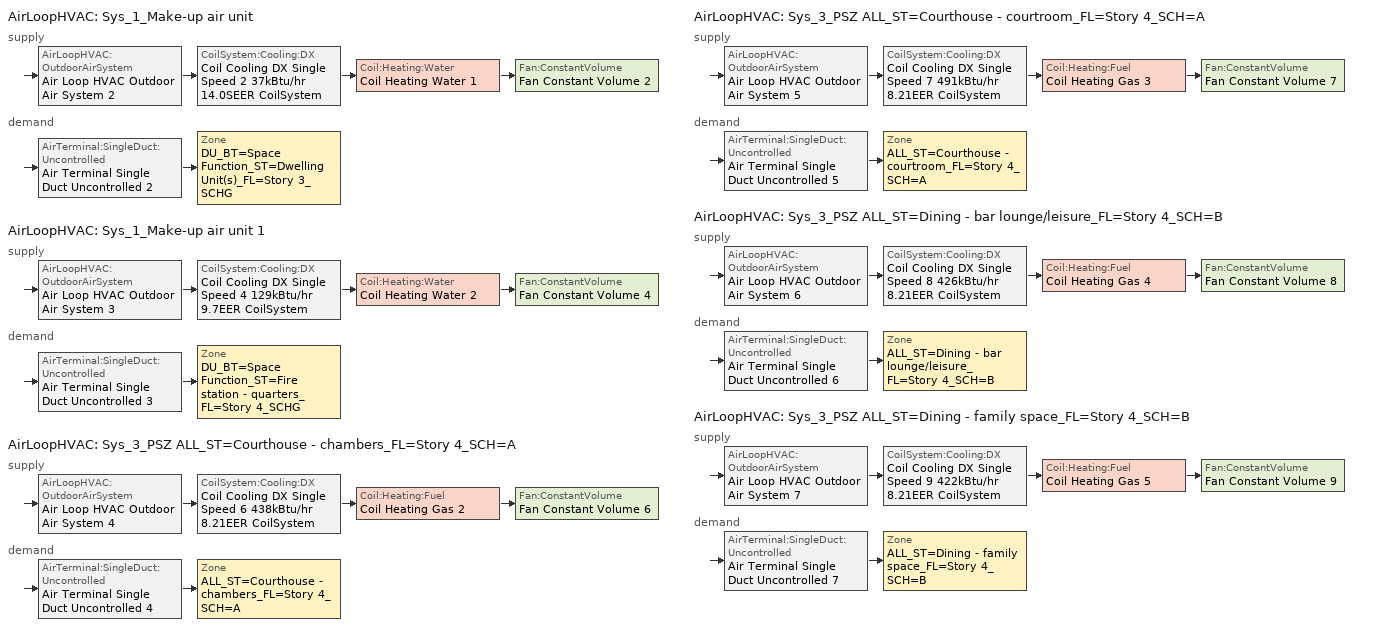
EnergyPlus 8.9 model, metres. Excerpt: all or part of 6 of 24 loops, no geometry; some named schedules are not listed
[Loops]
AirLoopHVAC 'Sys_1_Make-up air unit'
 supply: AirLoopHVAC:OutdoorAirSystem 'Air Loop HVAC Outdoor Air System 2' > CoilSystem:Cooling:DX 'Coil Cooling DX Single Speed 2 37kBtu/hr 14.0SEER CoilSystem' > Coil:Heating:Water 'Coil Heating Water 1' > Fan:ConstantVolume 'Fan Constant Volume 2'
 demand: AirTerminal:SingleDuct:Uncontrolled 'Air Terminal Single Duct Uncontrolled 2' > Zone 'DU_BT=Space Function_ST=Dwelling Unit(s)_FL=Story 3_SCHG'
AirLoopHVAC 'Sys_1_Make-up air unit 1'
 supply: AirLoopHVAC:OutdoorAirSystem 'Air Loop HVAC Outdoor Air System 3' > CoilSystem:Cooling:DX 'Coil Cooling DX Single Speed 4 129kBtu/hr 9.7EER CoilSystem' > Coil:Heating:Water 'Coil Heating Water 2' > Fan:ConstantVolume 'Fan Constant Volume 4'
 demand: AirTerminal:SingleDuct:Uncontrolled 'Air Terminal Single Duct Uncontrolled 3' > Zone 'DU_BT=Space Function_ST=Fire station - quarters_FL=Story 4_SCHG'
AirLoopHVAC 'Sys_3_PSZ ALL_ST=Courthouse - chambers_FL=Story 4_SCH=A'
 supply: AirLoopHVAC:OutdoorAirSystem 'Air Loop HVAC Outdoor Air System 4' > CoilSystem:Cooling:DX 'Coil Cooling DX Single Speed 6 438kBtu/hr 8.21EER CoilSystem' > Coil:Heating:Fuel 'Coil Heating Gas 2' > Fan:ConstantVolume 'Fan Constant Volume 6'
 demand: AirTerminal:SingleDuct:Uncontrolled 'Air Terminal Single Duct Uncontrolled 4' > Zone 'ALL_ST=Courthouse - chambers_FL=Story 4_SCH=A'
AirLoopHVAC 'Sys_3_PSZ ALL_ST=Courthouse - courtroom_FL=Story 4_SCH=A'
 supply: AirLoopHVAC:OutdoorAirSystem 'Air Loop HVAC Outdoor Air System 5' > CoilSystem:Cooling:DX 'Coil Cooling DX Single Speed 7 491kBtu/hr 8.21EER CoilSystem' > Coil:Heating:Fuel 'Coil Heating Gas 3' > Fan:ConstantVolume 'Fan Constant Volume 7'
 demand: AirTerminal:SingleDuct:Uncontrolled 'Air Terminal Single Duct Uncontrolled 5' > Zone 'ALL_ST=Courthouse - courtroom_FL=Story 4_SCH=A'
AirLoopHVAC 'Sys_3_PSZ ALL_ST=Dining - bar lounge/leisure_FL=Story 4_SCH=B'
 supply: AirLoopHVAC:OutdoorAirSystem 'Air Loop HVAC Outdoor Air System 6' > CoilSystem:Cooling:DX 'Coil Cooling DX Single Speed 8 426kBtu/hr 8.21EER CoilSystem' > Coil:Heating:Fuel 'Coil Heating Gas 4' > Fan:ConstantVolume 'Fan Constant Volume 8'
 demand: AirTerminal:SingleDuct:Uncontrolled 'Air Terminal Single Duct Uncontrolled 6' > Zone 'ALL_ST=Dining - bar lounge/leisure_FL=Story 4_SCH=B'
AirLoopHVAC 'Sys_3_PSZ ALL_ST=Dining - family space_FL=Story 4_SCH=B'
 supply: AirLoopHVAC:OutdoorAirSystem 'Air Loop HVAC Outdoor Air System 7' > CoilSystem:Cooling:DX 'Coil Cooling DX Single Speed 9 422kBtu/hr 8.21EER CoilSystem' > Coil:Heating:Fuel 'Coil Heating Gas 5' > Fan:ConstantVolume 'Fan Constant Volume 9'
 demand: AirTerminal:SingleDuct:Uncontrolled 'Air Terminal Single Duct Uncontrolled 7' > Zone 'ALL_ST=Dining - family space_FL=Story 4_SCH=B'
[ZoneControl:Thermostat] Control Object Type 1=ThermostatSetpoint:DualSetpoint
Name | Zone or ZoneList | Control Type Schedule | Control Name 1
ALL_ST=Courthouse - chambers_FL=Story 4_SCH=A Thermostat | ALL_ST=Courthouse - chambers_FL=Story 4_SCH=A | ALL_ST=Courthouse - chambers_FL=Story 4_SCH=A Thermostat Schedule | Space Function Courthouse - chambers Thermostat 3
ALL_ST=Courthouse - courtroom_FL=Story 4_SCH=A Thermostat | ALL_ST=Courthouse - courtroom_FL=Story 4_SCH=A | ALL_ST=Courthouse - courtroom_FL=Story 4_SCH=A Thermostat Schedule | Space Function Courthouse - courtroom Thermostat 3
ALL_ST=Dining - bar lounge/leisure_FL=Story 4_SCH=B Thermostat | ALL_ST=Dining - bar lounge/leisure_FL=Story 4_SCH=B | ALL_ST=Dining - bar lounge/leisure_FL=Story 4_SCH=B Thermostat Schedule | Space Function Dining - bar lounge/leisure Thermostat 3
ALL_ST=Dining - family space_FL=Story 4_SCH=B Thermostat | ALL_ST=Dining - family space_FL=Story 4_SCH=B | ALL_ST=Dining - family space_FL=Story 4_SCH=B Thermostat Schedule | Space Function Dining - family space Thermostat 3
DU_BT=Space Function_ST=Dwelling Unit(s)_FL=Story 3_SCHG Thermostat | DU_BT=Space Function_ST=Dwelling Unit(s)_FL=Story 3_SCHG | DU_BT=Space Function_ST=Dwelling Unit(s)_FL=Story 3_SCHG Thermostat Schedule | Space Function Dwelling Unit(s) Thermostat 3
DU_BT=Space Function_ST=Fire station - quarters_FL=Story 4_SCHG Thermostat | DU_BT=Space Function_ST=Fire station - quarters_FL=Story 4_SCHG | DU_BT=Space Function_ST=Fire station - quarters_FL=Story 4_SCHG Thermostat Schedule | Space Function Fire station - quarters Thermostat 3
[ThermostatSetpoint:DualSetpoint]
Name | Heating Setpoint Temperature Schedule | Cooling Setpoint Temperature Schedule
Space Function Courthouse - chambers Thermostat 3; Space Function Courthouse - courtroom Thermostat 3 | NECB-A-Thermostat Setpoint-Heating | NECB-A-Thermostat Setpoint-Cooling
Space Function Dining - bar lounge/leisure Thermostat 3; Space Function Dining - family space Thermostat 3 | NECB-B-Thermostat Setpoint-Heating | NECB-B-Thermostat Setpoint-Cooling
Space Function Dwelling Unit(s) Thermostat 3; Space Function Fire station - quarters Thermostat 3 | NECB-G-Thermostat Setpoint-Heating | NECB-G-Thermostat Setpoint-Cooling
[AirTerminal:SingleDuct:Uncontrolled] Availability Schedule=Always On Discrete; Maximum Air Flow Rate {m3/s}=AutoSize
Air Terminal Single Duct Uncontrolled 4; Air Terminal Single Duct Uncontrolled 5; Air Terminal Single Duct Uncontrolled 6; Air Terminal Single Duct Uncontrolled 7; Air Terminal Single Duct Uncontrolled 2; Air Terminal Single Duct Uncontrolled 3
[Zone equipment]
ALL_ST=Courthouse - chambers_FL=Story 4_SCH=A: Air Terminal Single Duct Uncontrolled 4, Zone HVAC Baseboard Convective Water 4
ALL_ST=Courthouse - courtroom_FL=Story 4_SCH=A: Air Terminal Single Duct Uncontrolled 5, Zone HVAC Baseboard Convective Water 5
ALL_ST=Dining - bar lounge/leisure_FL=Story 4_SCH=B: Air Terminal Single Duct Uncontrolled 6, Zone HVAC Baseboard Convective Water 6
ALL_ST=Dining - family space_FL=Story 4_SCH=B: Air Terminal Single Duct Uncontrolled 7, Zone HVAC Baseboard Convective Water 7
DU_BT=Space Function_ST=Dwelling Unit(s)_FL=Story 3_SCHG: DU_BT=Space Function_ST=Dwelling Unit(s)_FL=Story 3_SCHG PTAC, Zone HVAC Baseboard Convective Water 2, Air Terminal Single Duct Uncontrolled 2
DU_BT=Space Function_ST=Fire station - quarters_FL=Story 4_SCHG: DU_BT=Space Function_ST=Fire station - quarters_FL=Story 4_SCHG PTAC, Zone HVAC Baseboard Convective Water 3, Air Terminal Single Duct Uncontrolled 3
[Sizing:Zone] Zone Cooling Design Supply Air Temperature Input Method=SupplyAirTemperature; Zone Cooling Design Supply Air Temperature {C}=13; Zone Cooling Design Supply Air Temperature Difference {deltaC}=11.11; Zone Heating Design Supply Air Temperature Input Method=SupplyAirTemperature; Zone Heating Design Supply Air Temperature {C}=43; Zone Heating Design Supply Air Temperature Difference {deltaC}=11.11; Zone Cooling Design Supply Air Humidity Ratio {kgWater/kgDryAir}=0.0085; Zone Heating Design Supply Air Humidity Ratio {kgWater/kgDryAir}=0.008; Zone Heating Sizing Factor=1.3; Zone Cooling Sizing Factor=1.1; Cooling Design Air Flow Method=DesignDay; Cooling Design Air Flow Rate {m3/s}=0; Cooling Minimum Air Flow per Zone Floor Area {m3/s-m2}=0.000762; Cooling Minimum Air Flow {m3/s}=0; Cooling Minimum Air Flow Fraction=0; Heating Design Air Flow Method=DesignDay; Heating Design Air Flow Rate {m3/s}=0; Heating Maximum Air Flow per Zone Floor Area {m3/s-m2}=0.002032; Heating Maximum Air Flow {m3/s}=0.141576; Heating Maximum Air Flow Fraction=0.3; Account for Dedicated Outdoor Air System=No
Name | Design Specification Outdoor Air Object | Design Specification Zone Air Distribution Object
ALL_ST=Courthouse - chambers_FL=Story 4_SCH=A | Space Function Courthouse - chambers Ventilation | ALL_ST=Courthouse - chambers_FL=Story 4_SCH=A Design Spec Zone Air Dist
ALL_ST=Courthouse - courtroom_FL=Story 4_SCH=A | Space Function Courthouse - courtroom Ventilation | ALL_ST=Courthouse - courtroom_FL=Story 4_SCH=A Design Spec Zone Air Dist
ALL_ST=Dining - bar lounge/leisure_FL=Story 4_SCH=B | Space Function Dining - bar lounge/leisure Ventilation | ALL_ST=Dining - bar lounge/leisure_FL=Story 4_SCH=B Design Spec Zone Air Dist
ALL_ST=Dining - family space_FL=Story 4_SCH=B | Space Function Dining - family space Ventilation | ALL_ST=Dining - family space_FL=Story 4_SCH=B Design Spec Zone Air Dist
DU_BT=Space Function_ST=Dwelling Unit(s)_FL=Story 3_SCHG | Space Function Dwelling Unit(s) Ventilation | DU_BT=Space Function_ST=Dwelling Unit(s)_FL=Story 3_SCHG Design Spec Zone Air Dist
DU_BT=Space Function_ST=Fire station - quarters_FL=Story 4_SCHG | Space Function Fire station - quarters Ventilation | DU_BT=Space Function_ST=Fire station - quarters_FL=Story 4_SCHG Design Spec Zone Air Dist
[DesignSpecification:ZoneAirDistribution] Zone Air Distribution Effectiveness in Cooling Mode=1; Zone Air Distribution Effectiveness in Heating Mode=1
ALL_ST=Courthouse - chambers_FL=Story 4_SCH=A Design Spec Zone Air Dist; ALL_ST=Courthouse - courtroom_FL=Story 4_SCH=A Design Spec Zone Air Dist; ALL_ST=Dining - bar lounge/leisure_FL=Story 4_SCH=B Design Spec Zone Air Dist; ALL_ST=Dining - family space_FL=Story 4_SCH=B Design Spec Zone Air Dist; DU_BT=Space Function_ST=Dwelling Unit(s)_FL=Story 3_SCHG Design Spec Zone Air Dist; DU_BT=Space Function_ST=Fire station - quarters_FL=Story 4_SCHG Design Spec Zone Air Dist
[Controller:MechanicalVentilation] Demand Controlled Ventilation=No; System Outdoor Air Method=ZoneSum
Name | Availability Schedule | Zone Name 1 | Design Specification Outdoor Air Object Name 1 | Design Specification Zone Air Distribution Object Name 1
Controller Mechanical Ventilation 4 | Sys_3_PSZ ALL_ST=Courthouse - chambers_FL=Story 4_SCH=A Occ Sch | ALL_ST=Courthouse - chambers_FL=Story 4_SCH=A | Space Function Courthouse - chambers Ventilation | ALL_ST=Courthouse - chambers_FL=Story 4_SCH=A Design Spec Zone Air Dist
Controller Mechanical Ventilation 5 | Sys_3_PSZ ALL_ST=Courthouse - courtroom_FL=Story 4_SCH=A Occ Sch | ALL_ST=Courthouse - courtroom_FL=Story 4_SCH=A | Space Function Courthouse - courtroom Ventilation | ALL_ST=Courthouse - courtroom_FL=Story 4_SCH=A Design Spec Zone Air Dist
Controller Mechanical Ventilation 6 | Sys_3_PSZ ALL_ST=Dining - bar lounge/leisure_FL=Story 4_SCH=B Occ Sch | ALL_ST=Dining - bar lounge/leisure_FL=Story 4_SCH=B | Space Function Dining - bar lounge/leisure Ventilation | ALL_ST=Dining - bar lounge/leisure_FL=Story 4_SCH=B Design Spec Zone Air Dist
Controller Mechanical Ventilation 7 | Sys_3_PSZ ALL_ST=Dining - family space_FL=Story 4_SCH=B Occ Sch | ALL_ST=Dining - family space_FL=Story 4_SCH=B | Space Function Dining - family space Ventilation | ALL_ST=Dining - family space_FL=Story 4_SCH=B Design Spec Zone Air Dist
Controller Mechanical Ventilation 2 | Sys_1_Make-up air unit Occ Sch | DU_BT=Space Function_ST=Dwelling Unit(s)_FL=Story 3_SCHG | Space Function Dwelling Unit(s) Ventilation | DU_BT=Space Function_ST=Dwelling Unit(s)_FL=Story 3_SCHG Design Spec Zone Air Dist
Controller Mechanical Ventilation 3 | Sys_1_Make-up air unit 1 Occ Sch | DU_BT=Space Function_ST=Fire station - quarters_FL=Story 4_SCHG | Space Function Fire station - quarters Ventilation | DU_BT=Space Function_ST=Fire station - quarters_FL=Story 4_SCHG Design Spec Zone Air Dist
[DesignSpecification:OutdoorAir] Outdoor Air Method=Sum; Outdoor Air Flow per Person {m3/s-person}=0; Outdoor Air Flow per Zone {m3/s}=0; Outdoor Air Flow Air Changes per Hour {1/hr}=0
Name | Outdoor Air Flow per Zone Floor Area {m3/s-m2}
Space Function Courthouse - chambers Ventilation | 0.0004318
Space Function Courthouse - courtroom Ventilation | 0.0020828
Space Function Dining - bar lounge/leisure Ventilation; Space Function Dining - family space Ventilation | 0.0035814
Space Function Dwelling Unit(s) Ventilation | 0.00034544
Space Function Fire station - quarters Ventilation | 0.0008128
[Coil:Heating:Water] Availability Schedule=Always On Discrete; U-Factor Times Area Value {W/K}=Autosize; Maximum Water Flow Rate {m3/s}=Autosize; Performance Input Method=UFactorTimesAreaAndDesignWaterFlowRate; Rated Capacity {W}=Autosize; Rated Inlet Water Temperature {C}=82.2; Rated Inlet Air Temperature {C}=16.6; Rated Outlet Water Temperature {C}=71.1; Rated Outlet Air Temperature {C}=32.2; Rated Ratio for Air and Water Convection=0.5
Coil Heating Water 1; Coil Heating Water 2
[ZoneHVAC:PackagedTerminalAirConditioner] Availability Schedule=Always On Discrete; Cooling Supply Air Flow Rate {m3/s}=Autosize; Heating Supply Air Flow Rate {m3/s}=Autosize; No Load Supply Air Flow Rate {m3/s}=Autosize; Cooling Outdoor Air Flow Rate {m3/s}=Autosize; Heating Outdoor Air Flow Rate {m3/s}=Autosize; No Load Outdoor Air Flow Rate {m3/s}=Autosize; Fan Placement=DrawThrough
Name | Supply Air Fan | Heating Coil | Cooling Coil
DU_BT=Space Function_ST=Dwelling Unit(s)_FL=Story 3_SCHG PTAC | Fan Constant Volume 3 | Coil Heating Electric 1 | Coil Cooling DX Single Speed 3 149kBtu/hr 9.3EER
DU_BT=Space Function_ST=Fire station - quarters_FL=Story 4_SCHG PTAC | Fan Constant Volume 5 | Coil Heating Electric 2 | Coil Cooling DX Single Speed 5 266kBtu/hr 9.3EER
[Fan:ConstantVolume] Fan Total Efficiency=0.39975; Pressure Rise {Pa}=640; Maximum Flow Rate {m3/s}=AutoSize; Motor Efficiency=0.615; Motor In Airstream Fraction=1
Name | Availability Schedule
Fan Constant Volume 3; Fan Constant Volume 5 | Always On Discrete
Fan Constant Volume 2 | Sys_1_Make-up air unit Occ Sch
Fan Constant Volume 4 | Sys_1_Make-up air unit 1 Occ Sch
Fan Constant Volume 6 | Sys_3_PSZ ALL_ST=Courthouse - chambers_FL=Story 4_SCH=A Occ Sch
Fan Constant Volume 7 | Sys_3_PSZ ALL_ST=Courthouse - courtroom_FL=Story 4_SCH=A Occ Sch
Fan Constant Volume 8 | Sys_3_PSZ ALL_ST=Dining - bar lounge/leisure_FL=Story 4_SCH=B Occ Sch
Fan Constant Volume 9 | Sys_3_PSZ ALL_ST=Dining - family space_FL=Story 4_SCH=B Occ Sch
[Coil:Heating:Electric] Availability Schedule=ON_OFF_ALWAYS_OFF; Efficiency=1; Nominal Capacity {W}=Autosize
Coil Heating Electric 1; Coil Heating Electric 2
[Coil:Cooling:DX:SingleSpeed] Availability Schedule=Always On Discrete; Gross Rated Total Cooling Capacity {W}=Autosize; Gross Rated Sensible Heat Ratio=Autosize; Rated Air Flow Rate {m3/s}=Autosize; Rated Evaporator Fan Power Per Volume Flow Rate {W/(m3/s)}=773.3; Total Cooling Capacity Function of Temperature Curve=DXCOOL-NECB2011-REF-CAPFT; Total Cooling Capacity Function of Flow Fraction Curve=DXCOOL-NECB2011-REF-CAPFFLOW; Energy Input Ratio Function of Temperature Curve=DXCOOL-NECB2011-REF-COOLEIRFT; Energy Input Ratio Function of Flow Fraction Curve=DXCOOL-NECB2011-REF-COOLEIRFFLOW; Part Load Fraction Correlation Curve=DXCOOL-NECB2011-REF-COOLPLFFPLR; Condenser Type=AirCooled; Evaporative Condenser Effectiveness=0; Evaporative Condenser Air Flow Rate {m3/s}=Autosize; Evaporative Condenser Pump Rated Power Consumption {W}=Autosize; Crankcase Heater Capacity {W}=0; Maximum Outdoor Dry-Bulb Temperature for Crankcase Heater Operation {C}=0; Basin Heater Capacity {W/K}=0; Basin Heater Setpoint Temperature {C}=10
Name | Gross Rated Cooling COP {W/W}
Coil Cooling DX Single Speed 3 149kBtu/hr 9.3EER | 3.25343
Coil Cooling DX Single Speed 5 266kBtu/hr 9.3EER | 3.33942
Coil Cooling DX Single Speed 2 37kBtu/hr 14.0SEER | 3.8248
Coil Cooling DX Single Speed 4 129kBtu/hr 9.7EER | 3.37697
Coil Cooling DX Single Speed 6 438kBtu/hr 8.21EER | 3.05665
Coil Cooling DX Single Speed 7 491kBtu/hr 8.21EER | 3.09078
Coil Cooling DX Single Speed 8 426kBtu/hr 8.21EER | 3.04896
Coil Cooling DX Single Speed 9 422kBtu/hr 8.21EER | 3.04642
[AirLoopHVAC] Design Supply Air Flow Rate {m3/s}=AutoSize
Sys_1_Make-up air unit; Sys_1_Make-up air unit 1; Sys_3_PSZ ALL_ST=Courthouse - chambers_FL=Story 4_SCH=A; Sys_3_PSZ ALL_ST=Courthouse - courtroom_FL=Story 4_SCH=A; Sys_3_PSZ ALL_ST=Dining - bar lounge/leisure_FL=Story 4_SCH=B; Sys_3_PSZ ALL_ST=Dining - family space_FL=Story 4_SCH=B
[Sizing:System] Design Outdoor Air Flow Rate {m3/s}=Autosize; Central Heating Maximum System Air Flow Ratio=1; Preheat Design Temperature {C}=7; Preheat Design Humidity Ratio {kgWater/kgDryAir}=0.008; Precool Design Temperature {C}=13; Precool Design Humidity Ratio {kgWater/kgDryAir}=0.008; Central Cooling Design Supply Air Temperature {C}=13; Central Heating Design Supply Air Temperature {C}=43; Type of Zone Sum to Use=NonCoincident; Central Cooling Design Supply Air Humidity Ratio {kgWater/kgDryAir}=0.0085; Central Heating Design Supply Air Humidity Ratio {kgWater/kgDryAir}=0.008; Cooling Supply Air Flow Rate Method=DesignDay; Cooling Supply Air Flow Rate {m3/s}=0; Cooling Supply Air Flow Rate Per Floor Area {m3/s-m2}=0.00996765; Cooling Fraction of Autosized Cooling Supply Air Flow Rate=1; Cooling Supply Air Flow Rate Per Unit Cooling Capacity {m3/s-W}=3.94755e-05; Heating Supply Air Flow Rate Method=DesignDay; Heating Supply Air Flow Rate {m3/s}=0; Heating Supply Air Flow Rate Per Floor Area {m3/s-m2}=0.00996765; Heating Fraction of Autosized Heating Supply Air Flow Rate=1; Heating Fraction of Autosized Cooling Supply Air Flow Rate=1; Heating Supply Air Flow Rate Per Unit Heating Capacity {m3/s-W}=3.15882e-05; System Outdoor Air Method=ZoneSum; Zone Maximum Outdoor Air Fraction=1; Cooling Design Capacity Method=CoolingDesignCapacity; Cooling Design Capacity {W}=Autosize; Cooling Design Capacity Per Floor Area {W/m2}=234.7; Fraction of Autosized Cooling Design Capacity=1; Heating Design Capacity Method=HeatingDesignCapacity; Heating Design Capacity {W}=Autosize; Heating Design Capacity Per Floor Area {W/m2}=157; Fraction of Autosized Heating Design Capacity=1; Central Cooling Capacity Control Method=OnOff
Name | Type of Load to Size On | 100% Outdoor Air in Cooling | 100% Outdoor Air in Heating
Sys_1_Make-up air unit; Sys_1_Make-up air unit 1 | VentilationRequirement | Yes | Yes
Sys_3_PSZ ALL_ST=Courthouse - chambers_FL=Story 4_SCH=A; Sys_3_PSZ ALL_ST=Courthouse - courtroom_FL=Story 4_SCH=A; Sys_3_PSZ ALL_ST=Dining - bar lounge/leisure_FL=Story 4_SCH=B; Sys_3_PSZ ALL_ST=Dining - family space_FL=Story 4_SCH=B | Sensible | No | No
[Controller:WaterCoil] Control Variable=Temperature; Action=Normal; Actuator Variable=Flow; Controller Convergence Tolerance {deltaC}=0.0001; Maximum Actuated Flow {m3/s}=Autosize; Minimum Actuated Flow {m3/s}=0
Controller Water Coil 1; Controller Water Coil 2
[Controller:OutdoorAir] Minimum Outdoor Air Flow Rate {m3/s}=Autosize; Maximum Outdoor Air Flow Rate {m3/s}=Autosize; Economizer Control Action Type=ModulateFlow; Lockout Type=NoLockout; Minimum Limit Type=FixedMinimum; High Humidity Control=No; Control High Indoor Humidity Based on Outdoor Humidity Ratio=Yes
Name | Economizer Control Type | Economizer Maximum Limit Dry-Bulb Temperature {C} | Economizer Maximum Limit Enthalpy {J/kg} | Economizer Minimum Limit Dry-Bulb Temperature {C} | Minimum Outdoor Air Schedule | Mechanical Ventilation Controller | Heat Recovery Bypass Control Type
Controller Outdoor Air 2 | NoEconomizer | 28 | 64000 | -100 | Sys_1_Make-up air unit Occ Sch | Controller Mechanical Ventilation 2 | BypassWhenWithinEconomizerLimits
Controller Outdoor Air 3 | DifferentialEnthalpy |  |  |  | Sys_1_Make-up air unit 1 Occ Sch | Controller Mechanical Ventilation 3 | BypassWhenWithinEconomizerLimits
Controller Outdoor Air 4 | DifferentialEnthalpy |  |  |  | Sys_3_PSZ ALL_ST=Courthouse - chambers_FL=Story 4_SCH=A Occ Sch | Controller Mechanical Ventilation 4 | BypassWhenWithinEconomizerLimits
Controller Outdoor Air 5 | DifferentialEnthalpy |  |  |  | Sys_3_PSZ ALL_ST=Courthouse - courtroom_FL=Story 4_SCH=A Occ Sch | Controller Mechanical Ventilation 5 | BypassWhenOAFlowGreaterThanMinimum
Controller Outdoor Air 6 | DifferentialEnthalpy |  |  |  | Sys_3_PSZ ALL_ST=Dining - bar lounge/leisure_FL=Story 4_SCH=B Occ Sch | Controller Mechanical Ventilation 6 | BypassWhenOAFlowGreaterThanMinimum
Controller Outdoor Air 7 | DifferentialEnthalpy |  |  |  | Sys_3_PSZ ALL_ST=Dining - family space_FL=Story 4_SCH=B Occ Sch | Controller Mechanical Ventilation 7 | BypassWhenOAFlowGreaterThanMinimum
[SetpointManager:MixedAir] Control Variable=Temperature
Node 56 OS Default SPM; Node 54 OS Default SPM; Node 53 OS Default SPM; Node 74 OS Default SPM; Node 73 OS Default SPM; Node 72 OS Default SPM; Node 89 OS Default SPM; Node 88 OS Default SPM; Node 87 OS Default SPM; Node 102 OS Default SPM; Node 101 OS Default SPM; Node 100 OS Default SPM; Node 115 OS Default SPM; Node 114 OS Default SPM; Node 113 OS Default SPM; Node 128 OS Default SPM; Node 127 OS Default SPM; Node 126 OS Default SPM
[CoilSystem:Cooling:DX] Availability Schedule=Always On Discrete
Name | Cooling Coil
Coil Cooling DX Single Speed 2 37kBtu/hr 14.0SEER CoilSystem | Coil Cooling DX Single Speed 2 37kBtu/hr 14.0SEER
Coil Cooling DX Single Speed 4 129kBtu/hr 9.7EER CoilSystem | Coil Cooling DX Single Speed 4 129kBtu/hr 9.7EER
Coil Cooling DX Single Speed 6 438kBtu/hr 8.21EER CoilSystem | Coil Cooling DX Single Speed 6 438kBtu/hr 8.21EER
Coil Cooling DX Single Speed 7 491kBtu/hr 8.21EER CoilSystem | Coil Cooling DX Single Speed 7 491kBtu/hr 8.21EER
Coil Cooling DX Single Speed 8 426kBtu/hr 8.21EER CoilSystem | Coil Cooling DX Single Speed 8 426kBtu/hr 8.21EER
Coil Cooling DX Single Speed 9 422kBtu/hr 8.21EER CoilSystem | Coil Cooling DX Single Speed 9 422kBtu/hr 8.21EER
[SetpointManager:Scheduled] Control Variable=Temperature
Name | Schedule
Setpoint Manager Scheduled 1 | Makeup-Air Unit Supply Air Temp
Setpoint Manager Scheduled 2 | Makeup-Air Unit Supply Air Temp 1
[Coil:Heating:Fuel] Availability Schedule=Always On Discrete; Fuel Type=NaturalGas; Burner Efficiency=0.81; Nominal Capacity {W}=AutoSize; Parasitic Electric Load {W}=0; Part Load Fraction Correlation Curve=FURNACE-EFFPLR-NECB2011; Parasitic Fuel Load {W}=0
Coil Heating Gas 2; Coil Heating Gas 3; Coil Heating Gas 4; Coil Heating Gas 5
[SetpointManager:SingleZone:Reheat] Control Variable=Temperature; Minimum Supply Air Temperature {C}=13; Maximum Supply Air Temperature {C}=43
Name | Control Zone
Setpoint Manager Single Zone Reheat 2 | ALL_ST=Courthouse - chambers_FL=Story 4_SCH=A
Setpoint Manager Single Zone Reheat 3 | ALL_ST=Courthouse - courtroom_FL=Story 4_SCH=A
Setpoint Manager Single Zone Reheat 4 | ALL_ST=Dining - bar lounge/leisure_FL=Story 4_SCH=B
Setpoint Manager Single Zone Reheat 5 | ALL_ST=Dining - family space_FL=Story 4_SCH=B
[HeatExchanger:AirToAir:SensibleAndLatent] Availability Schedule=Always On Discrete; Nominal Supply Air Flow Rate {m3/s}=Autosize; Sensible Effectiveness at 100% Heating Air Flow=0.5; Latent Effectiveness at 100% Heating Air Flow=0.5; Sensible Effectiveness at 75% Heating Air Flow=0.5; Latent Effectiveness at 75% Heating Air Flow=0.5; Sensible Effectiveness at 100% Cooling Air Flow=0.5; Latent Effectiveness at 100% Cooling Air Flow=0.5; Sensible Effectiveness at 75% Cooling Air Flow=0.5; Latent Effectiveness at 75% Cooling Air Flow=0.5; Supply Air Outlet Temperature Control=Yes; Heat Exchanger Type=Rotary; Frost Control Type=ExhaustOnly; Threshold Temperature {C}=-23.3; Initial Defrost Time Fraction=0.167; Rate of Defrost Time Fraction Increase {1/K}=1.44; Economizer Lockout=Yes
Name | Nominal Electric Power {W}
Sys_3_PSZ ALL_ST=Courthouse - courtroom_FL=Story 4_SCH=A ERV | 2852.02
Sys_3_PSZ ALL_ST=Dining - bar lounge/leisure_FL=Story 4_SCH=B ERV; Sys_3_PSZ ALL_ST=Dining - family space_FL=Story 4_SCH=B ERV | 4868.1
[SetpointManager:OutdoorAirPretreat] Control Variable=Temperature; Minimum Setpoint Temperature {C}=-99; Maximum Setpoint Temperature {C}=99; Minimum Setpoint Humidity Ratio {kgWater/kgDryAir}=1e-05; Maximum Setpoint Humidity Ratio {kgWater/kgDryAir}=1
Setpoint Manager Outdoor Air Pretreat 1; Setpoint Manager Outdoor Air Pretreat 2; Setpoint Manager Outdoor Air Pretreat 3
[Schedule:Compact]
ALL_ST=Courthouse - chambers_FL=Story 4_SCH=A Thermostat Schedule; ALL_ST=Courthouse - courtroom_FL=Story 4_SCH=A Thermostat Schedule; ALL_ST=Dining - bar lounge/leisure_FL=Story 4_SCH=B Thermostat Schedule; ALL_ST=Dining - family space_FL=Story 4_SCH=B Thermostat Schedule; DU_BT=Space Function_ST=Dwelling Unit(s)_FL=Story 3_SCHG Thermostat Schedule; DU_BT=Space Function_ST=Fire station - quarters_FL=Story 4_SCHG Thermostat Schedule: Through: 12/31, For: AllDays, Until: 24:00, 4
[Schedule:Day:Interval]
NECB-A-Thermostat Setpoint-Heating Sun|Hol Day; NECB-A-Thermostat Setpoint-Heating Sat Day: No, 24:00, 18
NECB-A-Thermostat Setpoint-Heating Default|Wkdy Day; NECB-A-Thermostat Setpoint-Heating Default: No, 06:00, 18, 07:00, 20, 21:00, 22, 24:00, 18
NECB-A-Thermostat Setpoint-Cooling Sun|Hol Day; NECB-A-Thermostat Setpoint-Cooling Sat Day: No, 24:00, 35
NECB-A-Thermostat Setpoint-Cooling Default|Wkdy Day; NECB-A-Thermostat Setpoint-Cooling Default: No, 06:00, 35, 21:00, 24, 24:00, 35
Sys_3_PSZ ALL_ST=Courthouse - chambers_FL=Story 4_SCH=A Occ Sch Sunday; Sys_3_PSZ ALL_ST=Courthouse - chambers_FL=Story 4_SCH=A Occ Sch Saturday; Sys_3_PSZ ALL_ST=Courthouse - courtroom_FL=Story 4_SCH=A Occ Sch Sunday; Sys_3_PSZ ALL_ST=Courthouse - courtroom_FL=Story 4_SCH=A Occ Sch Saturday: No, 24:00, 0
Sys_3_PSZ ALL_ST=Courthouse - chambers_FL=Story 4_SCH=A Occ Sch Monday; Sys_3_PSZ ALL_ST=Courthouse - chambers_FL=Story 4_SCH=A Occ Sch Tuesday; Sys_3_PSZ ALL_ST=Courthouse - chambers_FL=Story 4_SCH=A Occ Sch Wednesday; Sys_3_PSZ ALL_ST=Courthouse - chambers_FL=Story 4_SCH=A Occ Sch Thursday; Sys_3_PSZ ALL_ST=Courthouse - chambers_FL=Story 4_SCH=A Occ Sch Friday; Sys_3_PSZ ALL_ST=Courthouse - courtroom_FL=Story 4_SCH=A Occ Sch Monday; Sys_3_PSZ ALL_ST=Courthouse - courtroom_FL=Story 4_SCH=A Occ Sch Tuesday; Sys_3_PSZ ALL_ST=Courthouse - courtroom_FL=Story 4_SCH=A Occ Sch Wednesday; Sys_3_PSZ ALL_ST=Courthouse - courtroom_FL=Story 4_SCH=A Occ Sch Thursday; Sys_3_PSZ ALL_ST=Courthouse - courtroom_FL=Story 4_SCH=A Occ Sch Friday: No, 08:00, 0, 19:00, 1, 24:00, 0
Sys_3_PSZ ALL_ST=Courthouse - chambers_FL=Story 4_SCH=A Occ Sch Default; Sys_3_PSZ ALL_ST=Courthouse - chambers_FL=Story 4_SCH=A Occ Sch Summer Design Day; Sys_3_PSZ ALL_ST=Courthouse - chambers_FL=Story 4_SCH=A Occ Sch Winter Design Day; Sys_3_PSZ ALL_ST=Courthouse - courtroom_FL=Story 4_SCH=A Occ Sch Default; Sys_3_PSZ ALL_ST=Courthouse - courtroom_FL=Story 4_SCH=A Occ Sch Summer Design Day; Sys_3_PSZ ALL_ST=Courthouse - courtroom_FL=Story 4_SCH=A Occ Sch Winter Design Day; Sys_3_PSZ ALL_ST=Dining - bar lounge/leisure_FL=Story 4_SCH=B Occ Sch Default; Sys_3_PSZ ALL_ST=Dining - bar lounge/leisure_FL=Story 4_SCH=B Occ Sch Summer Design Day; Sys_3_PSZ ALL_ST=Dining - bar lounge/leisure_FL=Story 4_SCH=B Occ Sch Winter Design Day; Sys_3_PSZ ALL_ST=Dining - family space_FL=Story 4_SCH=B Occ Sch Default; Sys_3_PSZ ALL_ST=Dining - family space_FL=Story 4_SCH=B Occ Sch Summer Design Day; Sys_3_PSZ ALL_ST=Dining - family space_FL=Story 4_SCH=B Occ Sch Winter Design Day; Sys_1_Make-up air unit Occ Sch Sunday; Sys_1_Make-up air unit Occ Sch Monday; Sys_1_Make-up air unit Occ Sch Tuesday; Sys_1_Make-up air unit Occ Sch Wednesday; Sys_1_Make-up air unit Occ Sch Thursday; Sys_1_Make-up air unit Occ Sch Friday; Sys_1_Make-up air unit Occ Sch Saturday; Sys_1_Make-up air unit Occ Sch Default; Sys_1_Make-up air unit Occ Sch Summer Design Day; Sys_1_Make-up air unit Occ Sch Winter Design Day; Sys_1_Make-up air unit 1 Occ Sch Sunday; Sys_1_Make-up air unit 1 Occ Sch Monday; Sys_1_Make-up air unit 1 Occ Sch Tuesday; Sys_1_Make-up air unit 1 Occ Sch Wednesday; Sys_1_Make-up air unit 1 Occ Sch Thursday; Sys_1_Make-up air unit 1 Occ Sch Friday; Sys_1_Make-up air unit 1 Occ Sch Saturday; Sys_1_Make-up air unit 1 Occ Sch Default; Sys_1_Make-up air unit 1 Occ Sch Summer Design Day; Sys_1_Make-up air unit 1 Occ Sch Winter Design Day: No, 24:00, 1
NECB-B-Thermostat Setpoint-Heating Sun|Hol Day: No, 01:00, 18, 02:00, 22, 09:00, 18, 10:00, 20, 23:00, 22, 24:00, 18
NECB-B-Thermostat Setpoint-Heating Default|Wkdy Day; NECB-B-Thermostat Setpoint-Heating Sat Day; NECB-B-Thermostat Setpoint-Heating Default: No, 02:00, 22, 08:00, 18, 09:00, 20, 24:00, 22
NECB-B-Thermostat Setpoint-Cooling Sun|Hol Day: No, 09:00, 35, 23:00, 24, 24:00, 35
NECB-B-Thermostat Setpoint-Cooling Default|Wkdy Day; NECB-B-Thermostat Setpoint-Cooling Sat Day; NECB-B-Thermostat Setpoint-Cooling Default: No, 01:00, 24, 08:00, 35, 24:00, 24
Sys_3_PSZ ALL_ST=Dining - bar lounge/leisure_FL=Story 4_SCH=B Occ Sch Sunday; Sys_3_PSZ ALL_ST=Dining - family space_FL=Story 4_SCH=B Occ Sch Sunday: No, 01:00, 0, 02:00, 1, 11:00, 0, 23:00, 1, 24:00, 0
Sys_3_PSZ ALL_ST=Dining - bar lounge/leisure_FL=Story 4_SCH=B Occ Sch Monday; Sys_3_PSZ ALL_ST=Dining - bar lounge/leisure_FL=Story 4_SCH=B Occ Sch Tuesday; Sys_3_PSZ ALL_ST=Dining - bar lounge/leisure_FL=Story 4_SCH=B Occ Sch Wednesday; Sys_3_PSZ ALL_ST=Dining - bar lounge/leisure_FL=Story 4_SCH=B Occ Sch Thursday; Sys_3_PSZ ALL_ST=Dining - bar lounge/leisure_FL=Story 4_SCH=B Occ Sch Friday; Sys_3_PSZ ALL_ST=Dining - family space_FL=Story 4_SCH=B Occ Sch Monday; Sys_3_PSZ ALL_ST=Dining - family space_FL=Story 4_SCH=B Occ Sch Tuesday; Sys_3_PSZ ALL_ST=Dining - family space_FL=Story 4_SCH=B Occ Sch Wednesday; Sys_3_PSZ ALL_ST=Dining - family space_FL=Story 4_SCH=B Occ Sch Thursday; Sys_3_PSZ ALL_ST=Dining - family space_FL=Story 4_SCH=B Occ Sch Friday: No, 01:00, 1, 10:00, 0, 24:00, 1
Sys_3_PSZ ALL_ST=Dining - bar lounge/leisure_FL=Story 4_SCH=B Occ Sch Saturday; Sys_3_PSZ ALL_ST=Dining - family space_FL=Story 4_SCH=B Occ Sch Saturday: No, 02:00, 1, 10:00, 0, 24:00, 1
NECB-G-Thermostat Setpoint-Heating Sun|Hol Day; NECB-G-Thermostat Setpoint-Heating Default|Wkdy Day; NECB-G-Thermostat Setpoint-Heating Sat Day; NECB-G-Thermostat Setpoint-Heating Default: No, 01:00, 22, 07:00, 18, 08:00, 20, 24:00, 22
NECB-G-Thermostat Setpoint-Cooling Sun|Hol Day; NECB-G-Thermostat Setpoint-Cooling Default|Wkdy Day; NECB-G-Thermostat Setpoint-Cooling Sat Day; NECB-G-Thermostat Setpoint-Cooling Default: No, 24:00, 24
sunON_OFF_ALWAYS_OFF 1; wkdON_OFF_ALWAYS_OFF 1; satON_OFF_ALWAYS_OFF 1; Schedule Day 3: No, 01:00, 0, 02:00, 0, 03:00, 0, 04:00, 0, 05:00, 0, 06:00, 0, 07:00, 0, 08:00, 0, 09:00, 0, 10:00, 0, 11:00, 0, 12:00, 0, 13:00, 0, 14:00, 0, 15:00, 0, 16:00, 0, 17:00, 0, 18:00, 0, 19:00, 0, 20:00, 0, 21:00, 0, 22:00, 0, 23:00, 0, 24:00, 0
Makeup Air Unit Supply Air Temp Default; Makeup Air Unit Supply Air Temp Default 1: No, 24:00, 20
[Schedule:Week:Daily]
NECB-A-Thermostat Setpoint-Heating Week Rule - Jan1-Dec31: NECB-A-Thermostat Setpoint-Heating Sun|Hol Day, NECB-A-Thermostat Setpoint-Heating Default|Wkdy Day, NECB-A-Thermostat Setpoint-Heating Default|Wkdy Day, NECB-A-Thermostat Setpoint-Heating Default|Wkdy Day, NECB-A-Thermostat Setpoint-Heating Default|Wkdy Day, NECB-A-Thermostat Setpoint-Heating Default|Wkdy Day, NECB-A-Thermostat Setpoint-Heating Sat Day, NECB-A-Thermostat Setpoint-Heating Default, NECB-A-Thermostat Setpoint-Heating Default, NECB-A-Thermostat Setpoint-Heating Default, NECB-A-Thermostat Setpoint-Heating Default, NECB-A-Thermostat Setpoint-Heating Default
NECB-A-Thermostat Setpoint-Cooling Week Rule - Jan1-Dec31: NECB-A-Thermostat Setpoint-Cooling Sun|Hol Day, NECB-A-Thermostat Setpoint-Cooling Default|Wkdy Day, NECB-A-Thermostat Setpoint-Cooling Default|Wkdy Day, NECB-A-Thermostat Setpoint-Cooling Default|Wkdy Day, NECB-A-Thermostat Setpoint-Cooling Default|Wkdy Day, NECB-A-Thermostat Setpoint-Cooling Default|Wkdy Day, NECB-A-Thermostat Setpoint-Cooling Sat Day, NECB-A-Thermostat Setpoint-Cooling Default, NECB-A-Thermostat Setpoint-Cooling Default, NECB-A-Thermostat Setpoint-Cooling Default, NECB-A-Thermostat Setpoint-Cooling Default, NECB-A-Thermostat Setpoint-Cooling Default
Sys_3_PSZ ALL_ST=Courthouse - chambers_FL=Story 4_SCH=A Occ Sch Week Rule - Jan1-Dec31: Sys_3_PSZ ALL_ST=Courthouse - chambers_FL=Story 4_SCH=A Occ Sch Sunday, Sys_3_PSZ ALL_ST=Courthouse - chambers_FL=Story 4_SCH=A Occ Sch Monday, Sys_3_PSZ ALL_ST=Courthouse - chambers_FL=Story 4_SCH=A Occ Sch Tuesday, Sys_3_PSZ ALL_ST=Courthouse - chambers_FL=Story 4_SCH=A Occ Sch Wednesday, Sys_3_PSZ ALL_ST=Courthouse - chambers_FL=Story 4_SCH=A Occ Sch Thursday, Sys_3_PSZ ALL_ST=Courthouse - chambers_FL=Story 4_SCH=A Occ Sch Friday, Sys_3_PSZ ALL_ST=Courthouse - chambers_FL=Story 4_SCH=A Occ Sch Saturday, Sys_3_PSZ ALL_ST=Courthouse - chambers_FL=Story 4_SCH=A Occ Sch Default, Sys_3_PSZ ALL_ST=Courthouse - chambers_FL=Story 4_SCH=A Occ Sch Summer Design Day, Sys_3_PSZ ALL_ST=Courthouse - chambers_FL=Story 4_SCH=A Occ Sch Winter Design Day, Sys_3_PSZ ALL_ST=Courthouse - chambers_FL=Story 4_SCH=A Occ Sch Default, Sys_3_PSZ ALL_ST=Courthouse - chambers_FL=Story 4_SCH=A Occ Sch Default
Sys_3_PSZ ALL_ST=Courthouse - courtroom_FL=Story 4_SCH=A Occ Sch Week Rule - Jan1-Dec31: Sys_3_PSZ ALL_ST=Courthouse - courtroom_FL=Story 4_SCH=A Occ Sch Sunday, Sys_3_PSZ ALL_ST=Courthouse - courtroom_FL=Story 4_SCH=A Occ Sch Monday, Sys_3_PSZ ALL_ST=Courthouse - courtroom_FL=Story 4_SCH=A Occ Sch Tuesday, Sys_3_PSZ ALL_ST=Courthouse - courtroom_FL=Story 4_SCH=A Occ Sch Wednesday, Sys_3_PSZ ALL_ST=Courthouse - courtroom_FL=Story 4_SCH=A Occ Sch Thursday, Sys_3_PSZ ALL_ST=Courthouse - courtroom_FL=Story 4_SCH=A Occ Sch Friday, Sys_3_PSZ ALL_ST=Courthouse - courtroom_FL=Story 4_SCH=A Occ Sch Saturday, Sys_3_PSZ ALL_ST=Courthouse - courtroom_FL=Story 4_SCH=A Occ Sch Default, Sys_3_PSZ ALL_ST=Courthouse - courtroom_FL=Story 4_SCH=A Occ Sch Summer Design Day, Sys_3_PSZ ALL_ST=Courthouse - courtroom_FL=Story 4_SCH=A Occ Sch Winter Design Day, Sys_3_PSZ ALL_ST=Courthouse - courtroom_FL=Story 4_SCH=A Occ Sch Default, Sys_3_PSZ ALL_ST=Courthouse - courtroom_FL=Story 4_SCH=A Occ Sch Default
NECB-B-Thermostat Setpoint-Heating Week Rule - Jan1-Dec31: NECB-B-Thermostat Setpoint-Heating Sun|Hol Day, NECB-B-Thermostat Setpoint-Heating Default|Wkdy Day, NECB-B-Thermostat Setpoint-Heating Default|Wkdy Day, NECB-B-Thermostat Setpoint-Heating Default|Wkdy Day, NECB-B-Thermostat Setpoint-Heating Default|Wkdy Day, NECB-B-Thermostat Setpoint-Heating Default|Wkdy Day, NECB-B-Thermostat Setpoint-Heating Sat Day, NECB-B-Thermostat Setpoint-Heating Default, NECB-B-Thermostat Setpoint-Heating Default, NECB-B-Thermostat Setpoint-Heating Default, NECB-B-Thermostat Setpoint-Heating Default, NECB-B-Thermostat Setpoint-Heating Default
NECB-B-Thermostat Setpoint-Cooling Week Rule - Jan1-Dec31: NECB-B-Thermostat Setpoint-Cooling Sun|Hol Day, NECB-B-Thermostat Setpoint-Cooling Default|Wkdy Day, NECB-B-Thermostat Setpoint-Cooling Default|Wkdy Day, NECB-B-Thermostat Setpoint-Cooling Default|Wkdy Day, NECB-B-Thermostat Setpoint-Cooling Default|Wkdy Day, NECB-B-Thermostat Setpoint-Cooling Default|Wkdy Day, NECB-B-Thermostat Setpoint-Cooling Sat Day, NECB-B-Thermostat Setpoint-Cooling Default, NECB-B-Thermostat Setpoint-Cooling Default, NECB-B-Thermostat Setpoint-Cooling Default, NECB-B-Thermostat Setpoint-Cooling Default, NECB-B-Thermostat Setpoint-Cooling Default
Sys_3_PSZ ALL_ST=Dining - bar lounge/leisure_FL=Story 4_SCH=B Occ Sch Week Rule - Jan1-Dec31: Sys_3_PSZ ALL_ST=Dining - bar lounge/leisure_FL=Story 4_SCH=B Occ Sch Sunday, Sys_3_PSZ ALL_ST=Dining - bar lounge/leisure_FL=Story 4_SCH=B Occ Sch Monday, Sys_3_PSZ ALL_ST=Dining - bar lounge/leisure_FL=Story 4_SCH=B Occ Sch Tuesday, Sys_3_PSZ ALL_ST=Dining - bar lounge/leisure_FL=Story 4_SCH=B Occ Sch Wednesday, Sys_3_PSZ ALL_ST=Dining - bar lounge/leisure_FL=Story 4_SCH=B Occ Sch Thursday, Sys_3_PSZ ALL_ST=Dining - bar lounge/leisure_FL=Story 4_SCH=B Occ Sch Friday, Sys_3_PSZ ALL_ST=Dining - bar lounge/leisure_FL=Story 4_SCH=B Occ Sch Saturday, Sys_3_PSZ ALL_ST=Dining - bar lounge/leisure_FL=Story 4_SCH=B Occ Sch Default, Sys_3_PSZ ALL_ST=Dining - bar lounge/leisure_FL=Story 4_SCH=B Occ Sch Summer Design Day, Sys_3_PSZ ALL_ST=Dining - bar lounge/leisure_FL=Story 4_SCH=B Occ Sch Winter Design Day, Sys_3_PSZ ALL_ST=Dining - bar lounge/leisure_FL=Story 4_SCH=B Occ Sch Default, Sys_3_PSZ ALL_ST=Dining - bar lounge/leisure_FL=Story 4_SCH=B Occ Sch Default
Sys_3_PSZ ALL_ST=Dining - family space_FL=Story 4_SCH=B Occ Sch Week Rule - Jan1-Dec31: Sys_3_PSZ ALL_ST=Dining - family space_FL=Story 4_SCH=B Occ Sch Sunday, Sys_3_PSZ ALL_ST=Dining - family space_FL=Story 4_SCH=B Occ Sch Monday, Sys_3_PSZ ALL_ST=Dining - family space_FL=Story 4_SCH=B Occ Sch Tuesday, Sys_3_PSZ ALL_ST=Dining - family space_FL=Story 4_SCH=B Occ Sch Wednesday, Sys_3_PSZ ALL_ST=Dining - family space_FL=Story 4_SCH=B Occ Sch Thursday, Sys_3_PSZ ALL_ST=Dining - family space_FL=Story 4_SCH=B Occ Sch Friday, Sys_3_PSZ ALL_ST=Dining - family space_FL=Story 4_SCH=B Occ Sch Saturday, Sys_3_PSZ ALL_ST=Dining - family space_FL=Story 4_SCH=B Occ Sch Default, Sys_3_PSZ ALL_ST=Dining - family space_FL=Story 4_SCH=B Occ Sch Summer Design Day, Sys_3_PSZ ALL_ST=Dining - family space_FL=Story 4_SCH=B Occ Sch Winter Design Day, Sys_3_PSZ ALL_ST=Dining - family space_FL=Story 4_SCH=B Occ Sch Default, Sys_3_PSZ ALL_ST=Dining - family space_FL=Story 4_SCH=B Occ Sch Default
NECB-G-Thermostat Setpoint-Heating Week Rule - Jan1-Dec31: NECB-G-Thermostat Setpoint-Heating Sun|Hol Day, NECB-G-Thermostat Setpoint-Heating Default|Wkdy Day, NECB-G-Thermostat Setpoint-Heating Default|Wkdy Day, NECB-G-Thermostat Setpoint-Heating Default|Wkdy Day, NECB-G-Thermostat Setpoint-Heating Default|Wkdy Day, NECB-G-Thermostat Setpoint-Heating Default|Wkdy Day, NECB-G-Thermostat Setpoint-Heating Sat Day, NECB-G-Thermostat Setpoint-Heating Default, NECB-G-Thermostat Setpoint-Heating Default, NECB-G-Thermostat Setpoint-Heating Default, NECB-G-Thermostat Setpoint-Heating Default, NECB-G-Thermostat Setpoint-Heating Default
NECB-G-Thermostat Setpoint-Cooling Week Rule - Jan1-Dec31: NECB-G-Thermostat Setpoint-Cooling Sun|Hol Day, NECB-G-Thermostat Setpoint-Cooling Default|Wkdy Day, NECB-G-Thermostat Setpoint-Cooling Default|Wkdy Day, NECB-G-Thermostat Setpoint-Cooling Default|Wkdy Day, NECB-G-Thermostat Setpoint-Cooling Default|Wkdy Day, NECB-G-Thermostat Setpoint-Cooling Default|Wkdy Day, NECB-G-Thermostat Setpoint-Cooling Sat Day, NECB-G-Thermostat Setpoint-Cooling Default, NECB-G-Thermostat Setpoint-Cooling Default, NECB-G-Thermostat Setpoint-Cooling Default, NECB-G-Thermostat Setpoint-Cooling Default, NECB-G-Thermostat Setpoint-Cooling Default
ON_OFF_ALWAYS_OFF Week Rule - Jan1-Dec31: sunON_OFF_ALWAYS_OFF 1, wkdON_OFF_ALWAYS_OFF 1, wkdON_OFF_ALWAYS_OFF 1, wkdON_OFF_ALWAYS_OFF 1, wkdON_OFF_ALWAYS_OFF 1, wkdON_OFF_ALWAYS_OFF 1, satON_OFF_ALWAYS_OFF 1, Schedule Day 3, Schedule Day 3, Schedule Day 3, Schedule Day 3, Schedule Day 3
Sys_1_Make-up air unit Occ Sch Week Rule - Jan1-Dec31: Sys_1_Make-up air unit Occ Sch Sunday, Sys_1_Make-up air unit Occ Sch Monday, Sys_1_Make-up air unit Occ Sch Tuesday, Sys_1_Make-up air unit Occ Sch Wednesday, Sys_1_Make-up air unit Occ Sch Thursday, Sys_1_Make-up air unit Occ Sch Friday, Sys_1_Make-up air unit Occ Sch Saturday, Sys_1_Make-up air unit Occ Sch Default, Sys_1_Make-up air unit Occ Sch Summer Design Day, Sys_1_Make-up air unit Occ Sch Winter Design Day, Sys_1_Make-up air unit Occ Sch Default, Sys_1_Make-up air unit Occ Sch Default
Sys_1_Make-up air unit 1 Occ Sch Week Rule - Jan1-Dec31: Sys_1_Make-up air unit 1 Occ Sch Sunday, Sys_1_Make-up air unit 1 Occ Sch Monday, Sys_1_Make-up air unit 1 Occ Sch Tuesday, Sys_1_Make-up air unit 1 Occ Sch Wednesday, Sys_1_Make-up air unit 1 Occ Sch Thursday, Sys_1_Make-up air unit 1 Occ Sch Friday, Sys_1_Make-up air unit 1 Occ Sch Saturday, Sys_1_Make-up air unit 1 Occ Sch Default, Sys_1_Make-up air unit 1 Occ Sch Summer Design Day, Sys_1_Make-up air unit 1 Occ Sch Winter Design Day, Sys_1_Make-up air unit 1 Occ Sch Default, Sys_1_Make-up air unit 1 Occ Sch Default
Makeup-Air Unit Supply Air Temp Week Rule - Jan1-Dec31: Makeup Air Unit Supply Air Temp Default, Makeup Air Unit Supply Air Temp Default, Makeup Air Unit Supply Air Temp Default, Makeup Air Unit Supply Air Temp Default, Makeup Air Unit Supply Air Temp Default, Makeup Air Unit Supply Air Temp Default, Makeup Air Unit Supply Air Temp Default, Makeup Air Unit Supply Air Temp Default, Makeup Air Unit Supply Air Temp Default, Makeup Air Unit Supply Air Temp Default, Makeup Air Unit Supply Air Temp Default, Makeup Air Unit Supply Air Temp Default
Makeup-Air Unit Supply Air Temp 1 Week Rule - Jan1-Dec31: Makeup Air Unit Supply Air Temp Default 1, Makeup Air Unit Supply Air Temp Default 1, Makeup Air Unit Supply Air Temp Default 1, Makeup Air Unit Supply Air Temp Default 1, Makeup Air Unit Supply Air Temp Default 1, Makeup Air Unit Supply Air Temp Default 1, Makeup Air Unit Supply Air Temp Default 1, Makeup Air Unit Supply Air Temp Default 1, Makeup Air Unit Supply Air Temp Default 1, Makeup Air Unit Supply Air Temp Default 1, Makeup Air Unit Supply Air Temp Default 1, Makeup Air Unit Supply Air Temp Default 1
[Schedule:Year]
NECB-A-Thermostat Setpoint-Heating: NECB-A-Thermostat Setpoint-Heating Week Rule - Jan1-Dec31, 1, 1, 12, 31
NECB-A-Thermostat Setpoint-Cooling: NECB-A-Thermostat Setpoint-Cooling Week Rule - Jan1-Dec31, 1, 1, 12, 31
Sys_3_PSZ ALL_ST=Courthouse - chambers_FL=Story 4_SCH=A Occ Sch: Sys_3_PSZ ALL_ST=Courthouse - chambers_FL=Story 4_SCH=A Occ Sch Week Rule - Jan1-Dec31, 1, 1, 12, 31
Sys_3_PSZ ALL_ST=Courthouse - courtroom_FL=Story 4_SCH=A Occ Sch: Sys_3_PSZ ALL_ST=Courthouse - courtroom_FL=Story 4_SCH=A Occ Sch Week Rule - Jan1-Dec31, 1, 1, 12, 31
NECB-B-Thermostat Setpoint-Heating: NECB-B-Thermostat Setpoint-Heating Week Rule - Jan1-Dec31, 1, 1, 12, 31
NECB-B-Thermostat Setpoint-Cooling: NECB-B-Thermostat Setpoint-Cooling Week Rule - Jan1-Dec31, 1, 1, 12, 31
Sys_3_PSZ ALL_ST=Dining - bar lounge/leisure_FL=Story 4_SCH=B Occ Sch: Sys_3_PSZ ALL_ST=Dining - bar lounge/leisure_FL=Story 4_SCH=B Occ Sch Week Rule - Jan1-Dec31, 1, 1, 12, 31
Sys_3_PSZ ALL_ST=Dining - family space_FL=Story 4_SCH=B Occ Sch: Sys_3_PSZ ALL_ST=Dining - family space_FL=Story 4_SCH=B Occ Sch Week Rule - Jan1-Dec31, 1, 1, 12, 31
NECB-G-Thermostat Setpoint-Heating: NECB-G-Thermostat Setpoint-Heating Week Rule - Jan1-Dec31, 1, 1, 12, 31
NECB-G-Thermostat Setpoint-Cooling: NECB-G-Thermostat Setpoint-Cooling Week Rule - Jan1-Dec31, 1, 1, 12, 31
ON_OFF_ALWAYS_OFF: ON_OFF_ALWAYS_OFF Week Rule - Jan1-Dec31, 1, 1, 12, 31
Sys_1_Make-up air unit Occ Sch: Sys_1_Make-up air unit Occ Sch Week Rule - Jan1-Dec31, 1, 1, 12, 31
Sys_1_Make-up air unit 1 Occ Sch: Sys_1_Make-up air unit 1 Occ Sch Week Rule - Jan1-Dec31, 1, 1, 12, 31
Makeup-Air Unit Supply Air Temp: Makeup-Air Unit Supply Air Temp Week Rule - Jan1-Dec31, 1, 1, 12, 31
Makeup-Air Unit Supply Air Temp 1: Makeup-Air Unit Supply Air Temp 1 Week Rule - Jan1-Dec31, 1, 1, 12, 31
[Schedule:Constant]
Always On Discrete: Hourly Value=1
[Curve:Biquadratic] Minimum Value of x {BasedOnField A2}=13; Maximum Value of x {BasedOnField A2}=24; Minimum Value of y {BasedOnField A3}=24; Maximum Value of y {BasedOnField A3}=46
Name | Coefficient1 Constant | Coefficient2 x | Coefficient3 x**2 | Coefficient4 y | Coefficient5 y**2 | Coefficient6 x*y
DXCOOL-NECB2011-REF-CAPFT | 0.867905 | 0.0142459 | 0.00055436 | -0.0075575 | 3.3e-05 | -0.0001918
DXCOOL-NECB2011-REF-COOLEIRFT | 0.116936 | 0.0284933 | -0.0004112 | 0.0214108 | 0.00016103 | -0.0006791
[Curve:Quadratic] Coefficient1 Constant=1; Coefficient2 x=0; Coefficient3 x**2=0; Minimum Value of x {BasedOnField A2}=0; Maximum Value of x {BasedOnField A2}=1
DXCOOL-NECB2011-REF-CAPFFLOW; DXCOOL-NECB2011-REF-COOLEIRFFLOW
[Curve:Cubic] Maximum Value of x {BasedOnField A2}=1
Name | Coefficient1 Constant | Coefficient2 x | Coefficient3 x**2 | Coefficient4 x**3 | Minimum Value of x {BasedOnField A2}
DXCOOL-NECB2011-REF-COOLPLFFPLR | 0.0277 | 4.9151 | -8.184 | 4.2702 | 0.7
FURNACE-EFFPLR-NECB2011 | 0.7277 | 1.0667 | -1.5174 | 0.7282 | 0
